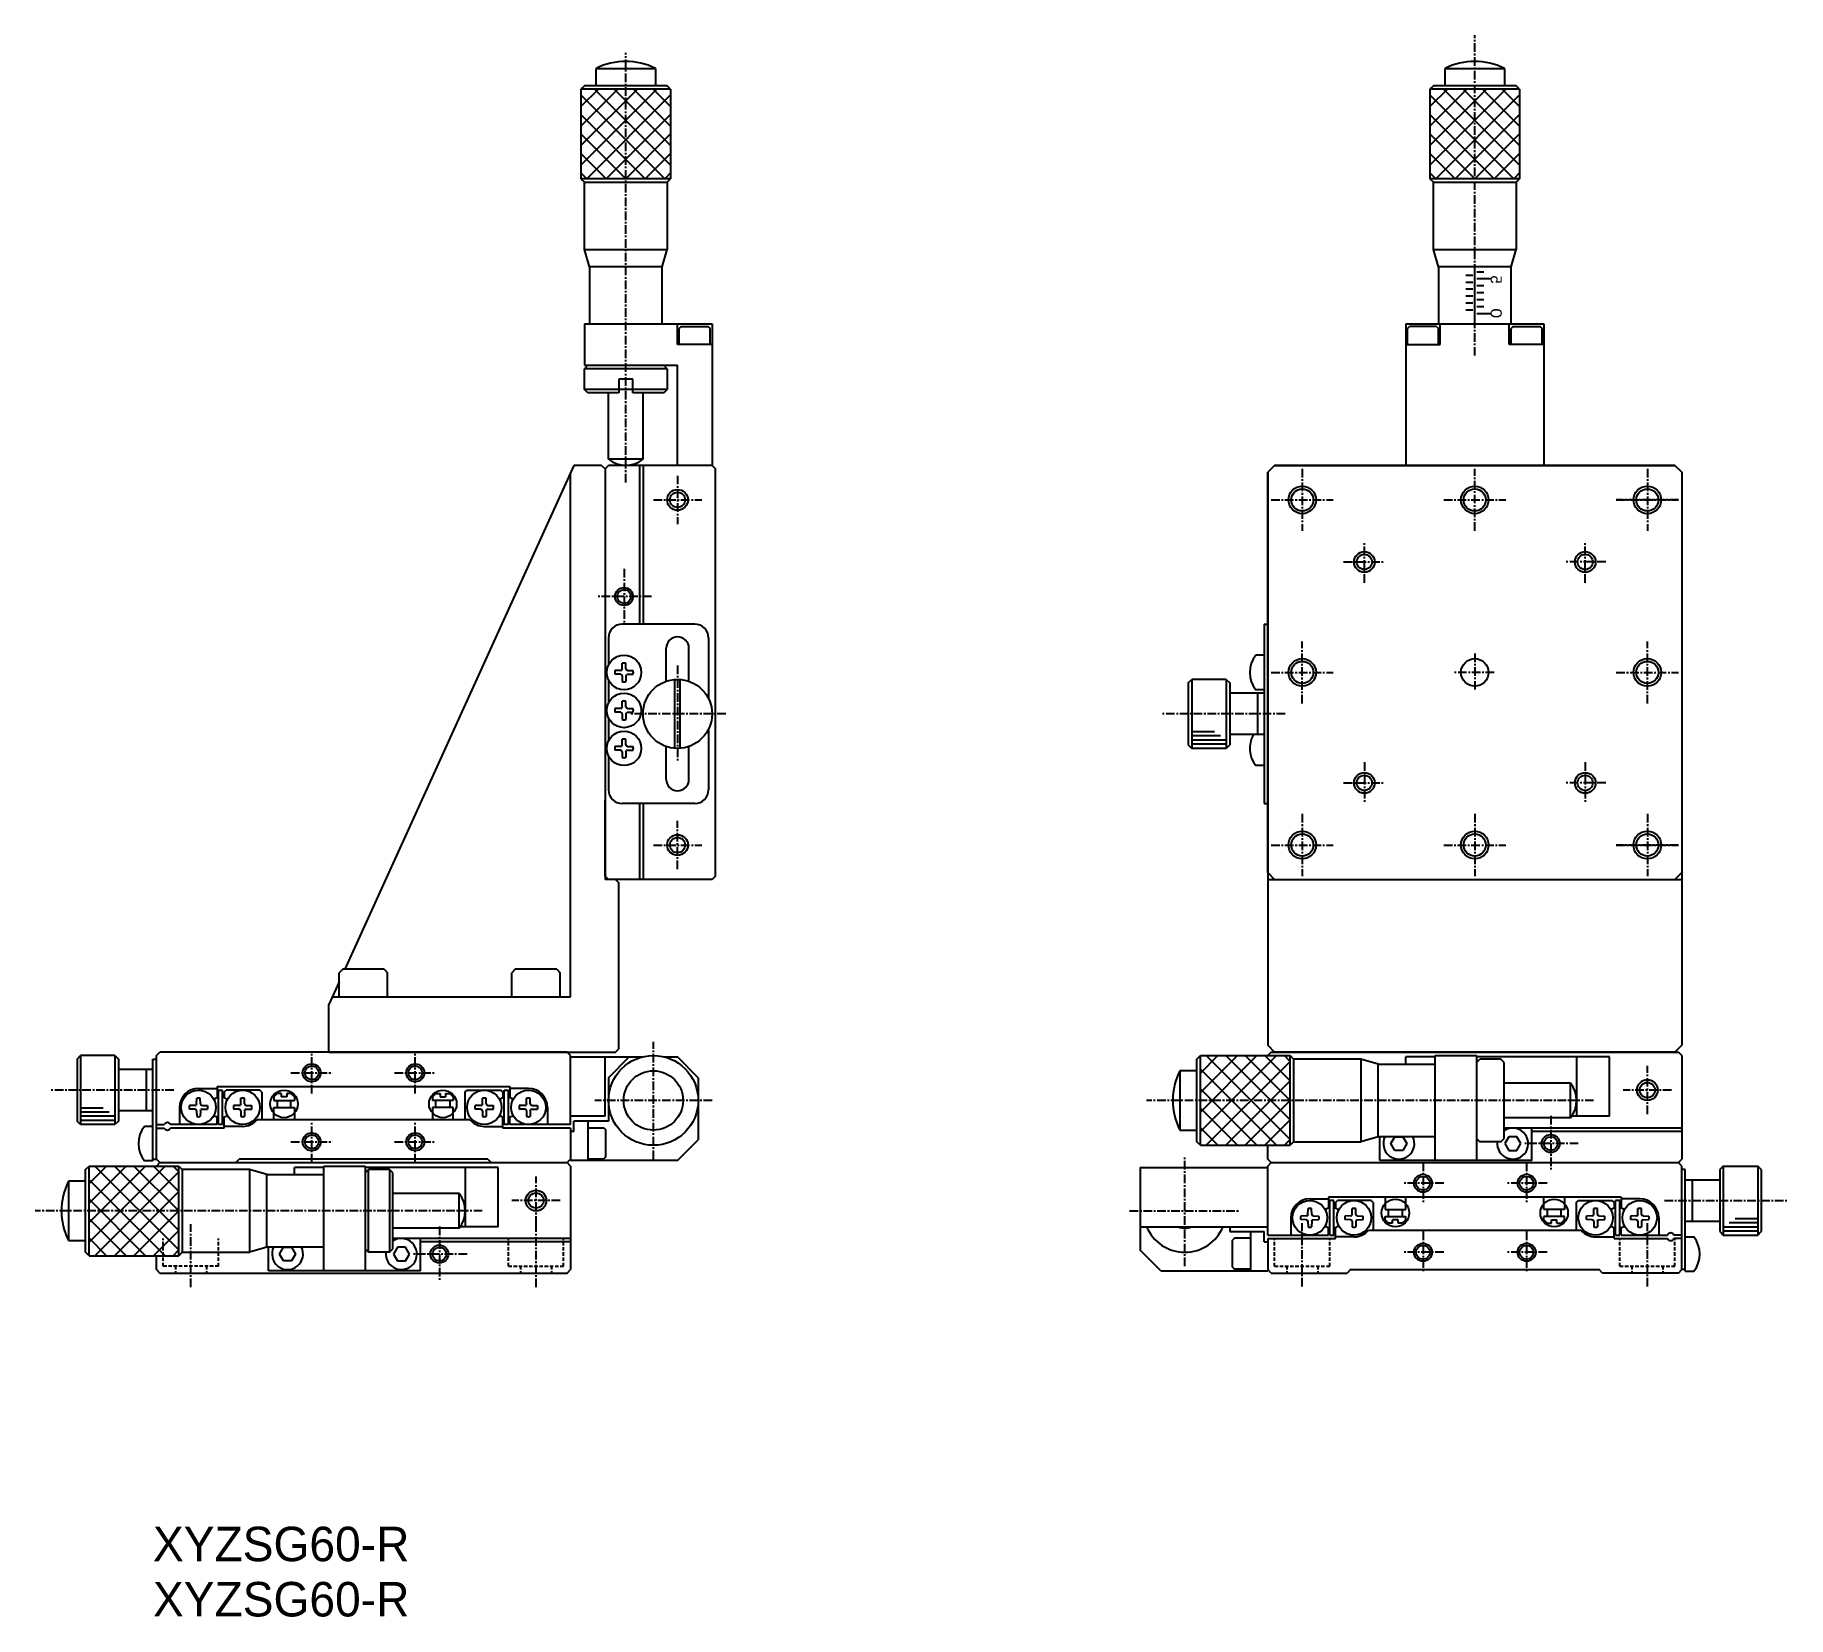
# Model space of a CAD drawing. Extents: x -9 to 245, y 109 to 339.
import ezdxf

# ---------------------------------------------------------------- set-up
doc = ezdxf.new("R2010")
doc.units = 0
doc.linetypes.add('CENTER', pattern=[2, 1.25, -0.25, 0.25, -0.25])
doc.linetypes.add('DASHED', pattern=[0.75, 0.5, -0.25])
doc.layers.get('0').update_dxf_attribs({"linetype": 'CONTINUOUS'})
doc.layers.add('CENTER', color=1, linetype='CENTER')

msp = doc.modelspace()

# ---------------------------------------------------------------- linework, layer by layer
at = {"color": 7, "linetype": 'CONTINUOUS'}
for p, q in [((72.33, 333.77), (80.93, 333.77)), ((72.33, 331.27), (72.33, 333.77)), ((80.93, 333.77), (80.93, 331.27)), ((195.33, 333.77), (203.93, 333.77)), ((195.33, 331.27), (195.33, 333.77)), ((203.93, 333.77), (203.93, 331.27)), ((70.63, 331.27), (70.13, 330.77)), ((83.13, 330.77), (70.13, 330.77)), ((70.13, 330.77), (70.13, 317.77)), ((82.63, 331.27), (70.63, 331.27)), ((83.13, 330.77), (82.63, 331.27)), ((83.13, 330.77), (83.13, 317.77)), ((193.63, 331.27), (193.13, 330.77)), ((206.13, 330.77), (193.13, 330.77)), ((193.13, 330.77), (193.13, 317.77)), ((205.63, 331.27), (193.63, 331.27)), ((206.13, 330.77), (205.63, 331.27)), ((206.13, 330.77), (206.13, 317.77)), ((83.13, 317.77), (70.13, 317.77)), ((70.13, 317.77), (70.63, 317.27)), ((82.63, 317.27), (83.13, 317.77)), ((206.13, 317.77), (193.13, 317.77)), ((193.13, 317.77), (193.63, 317.27)), ((205.63, 317.27), (206.13, 317.77)), ((70.63, 317.27), (82.63, 317.27)), ((70.63, 307.52), (70.63, 317.27)), ((82.67, 307.52), (82.67, 317.27)), ((193.63, 317.27), (205.63, 317.27)), ((193.63, 307.52), (193.63, 317.27)), ((205.67, 307.52), (205.67, 317.27)), ((71.38, 305.02), (70.63, 307.52)), ((70.63, 307.52), (82.63, 307.52)), ((81.88, 305.02), (82.63, 307.52)), ((194.38, 305.02), (193.63, 307.52)), ((193.63, 307.52), (205.63, 307.52)), ((204.88, 305.02), (205.63, 307.52)), ((71.38, 305.02), (71.38, 296.77)), ((81.88, 305.02), (71.38, 305.02)), ((81.88, 296.77), (81.88, 305.02)), ((194.38, 305.02), (194.38, 296.77)), ((204.88, 305.02), (194.38, 305.02)), ((204.88, 296.77), (204.88, 305.02)), ((70.63, 296.77), (89.13, 296.77)), ((70.63, 296.77), (70.63, 290.77)), ((84.13, 293.77), (84.13, 296.77)), ((84.68, 296.37), (84.38, 296.07)), ((84.38, 293.77), (84.38, 296.07)), ((84.68, 296.37), (88.58, 296.37)), ((88.88, 296.07), (88.58, 296.37)), ((88.88, 293.77), (88.88, 296.07)), ((89.13, 296.77), (89.13, 276.27)), ((189.63, 296.77), (189.63, 276.27)), ((189.63, 296.77), (209.63, 296.77)), ((189.88, 296.07), (190.18, 296.37)), ((189.88, 293.77), (189.88, 296.07)), ((194.08, 296.37), (190.18, 296.37)), ((194.08, 296.37), (194.38, 296.07)), ((194.38, 293.77), (194.38, 296.07)), ((194.63, 293.77), (194.63, 296.77)), ((204.63, 293.77), (204.63, 296.77)), ((205.18, 296.37), (204.88, 296.07)), ((204.88, 293.77), (204.88, 296.07)), ((205.18, 296.37), (209.08, 296.37)), ((209.38, 296.07), (209.08, 296.37)), ((209.38, 293.77), (209.38, 296.07)), ((209.63, 296.77), (209.63, 276.27)), ((89.13, 293.77), (84.13, 293.77)), ((189.63, 293.77), (194.63, 293.77)), ((209.63, 293.77), (204.63, 293.77)), ((71.13, 290.77), (70.63, 290.27)), ((70.63, 290.77), (84.13, 290.77)), ((82.63, 290.27), (70.63, 290.27)), ((70.63, 287.27), (70.63, 290.27)), ((82.63, 290.27), (82.13, 290.77)), ((82.63, 290.27), (82.63, 287.27)), ((84.13, 276.27), (84.13, 290.77)), ((75.63, 287.27), (70.63, 287.27)), ((71.13, 286.77), (70.63, 287.27)), ((75.63, 288.77), (75.63, 286.77)), ((77.63, 288.77), (75.63, 288.77)), ((77.63, 287.27), (75.63, 287.27)), ((77.63, 286.77), (77.63, 288.77)), ((82.63, 287.27), (77.63, 287.27)), ((82.13, 286.77), (82.63, 287.27)), ((75.63, 286.77), (71.13, 286.77)), ((74.13, 277.15), (74.13, 286.77)), ((82.13, 286.77), (77.63, 286.77)), ((79.13, 277.15), (79.13, 286.77)), ((79.13, 277.15), (74.13, 277.15)), ((69.13, 276.27), (35.95, 203.27)), ((68.63, 199.27), (68.63, 275.17)), ((73.13, 276.27), (69.13, 276.27)), ((73.13, 276.27), (73.63, 275.77)), ((73.63, 275.77), (74.13, 276.27)), ((73.63, 275.77), (73.63, 264.77)), ((73.63, 275.77), (73.63, 216.27)), ((89.13, 276.27), (74.13, 276.27)), ((78.63, 276.27), (78.63, 253.27)), ((79.13, 276.27), (79.13, 253.27)), ((89.13, 276.27), (89.63, 275.77)), ((89.63, 216.77), (89.63, 275.77)), ((170.63, 276.27), (169.63, 275.27)), ((170.63, 276.27), (169.63, 275.27)), ((169.63, 217.27), (169.63, 275.27)), ((169.63, 275.27), (169.63, 192.27)), ((228.63, 276.27), (170.63, 276.27)), ((170.63, 276.27), (228.63, 276.27)), ((228.63, 276.27), (229.63, 275.27)), ((229.63, 275.27), (228.63, 276.27)), ((229.63, 275.27), (229.63, 217.27)), ((229.63, 275.27), (229.63, 192.27)), ((86.63, 253.27), (76.13, 253.27)), ((169.13, 253.27), (169.13, 227.27)), ((169.13, 253.27), (169.63, 253.27)), ((74.13, 251.27), (74.13, 247.36)), ((82.48, 244.92), (82.48, 249.77)), ((85.78, 245.06), (85.78, 249.77)), ((88.63, 251.27), (88.63, 242.45)), ((75.9, 246.55), (75.06, 246.53)), ((75.9, 246.55), (76.03, 246.61)), ((76.11, 246.77), (76.03, 246.61)), ((76.11, 246.77), (76.12, 247.6)), ((76.65, 246.77), (76.64, 247.6)), ((76.65, 246.77), (76.73, 246.61)), ((76.86, 246.55), (76.73, 246.61)), ((76.86, 246.55), (77.7, 246.53)), ((169.13, 248.77), (167.91, 248.77)), ((74.13, 245.18), (74.13, 241.86)), ((75.9, 246), (75.06, 246.01)), ((75.9, 246), (76.03, 245.94)), ((76.11, 245.77), (76.03, 245.94)), ((76.11, 245.77), (76.12, 244.95)), ((76.65, 245.77), (76.64, 244.95)), ((76.65, 245.77), (76.73, 245.94)), ((76.86, 246), (76.73, 245.94)), ((76.86, 246), (77.7, 246.01)), ((83.73, 235.29), (83.73, 245.26)), ((84.53, 235.29), (84.53, 245.26)), ((158.13, 244.77), (158.63, 245.27)), ((158.13, 244.77), (158.13, 235.77)), ((158.63, 245.27), (158.63, 235.27)), ((163.63, 245.27), (158.63, 245.27)), ((163.63, 245.27), (163.63, 235.27)), ((163.63, 245.27), (164.13, 244.77)), ((164.13, 244.77), (164.13, 235.77)), ((76.11, 241.27), (76.03, 241.11)), ((76.11, 241.27), (76.12, 242.1)), ((76.65, 241.27), (76.64, 242.1)), ((76.65, 241.27), (76.73, 241.11)), ((169.13, 243.27), (164.13, 243.27)), ((169.13, 243.77), (167.91, 243.77)), ((168.13, 243.27), (168.13, 237.27)), ((74.13, 239.68), (74.13, 236.36)), ((75.9, 241.05), (75.06, 241.03)), ((75.9, 240.5), (75.06, 240.51)), ((75.9, 241.05), (76.03, 241.11)), ((75.9, 240.5), (76.03, 240.44)), ((76.11, 240.27), (76.03, 240.44)), ((76.11, 240.27), (76.12, 239.45)), ((76.65, 240.27), (76.64, 239.45)), ((76.65, 240.27), (76.73, 240.44)), ((76.86, 241.05), (76.73, 241.11)), ((76.86, 240.5), (76.73, 240.44)), ((76.86, 241.05), (77.7, 241.03)), ((76.86, 240.5), (77.7, 240.51)), ((76.11, 235.77), (76.12, 236.6)), ((76.65, 235.77), (76.64, 236.6)), ((88.63, 238.09), (88.63, 229.27)), ((169.13, 237.27), (164.13, 237.27)), ((74.13, 234.18), (74.13, 229.27)), ((75.9, 235.55), (75.06, 235.53)), ((75.9, 235), (75.06, 235.01)), ((75.9, 235.55), (76.03, 235.61)), ((75.9, 235), (76.03, 234.94)), ((76.11, 235.77), (76.03, 235.61)), ((76.11, 234.77), (76.03, 234.94)), ((76.11, 234.77), (76.12, 233.95)), ((76.65, 234.77), (76.64, 233.95)), ((76.65, 235.77), (76.73, 235.61)), ((76.65, 234.77), (76.73, 234.94)), ((76.86, 235.55), (76.73, 235.61)), ((76.86, 235), (76.73, 234.94)), ((76.86, 235.55), (77.7, 235.53)), ((76.86, 235), (77.7, 235.01)), ((82.48, 230.77), (82.48, 235.63)), ((85.78, 230.77), (85.78, 235.49)), ((158.63, 235.27), (158.13, 235.77)), ((163.63, 235.27), (158.63, 235.27)), ((164.13, 235.77), (163.63, 235.27)), ((169.13, 232.77), (167.91, 232.77)), ((73.63, 216.77), (73.63, 227.77)), ((86.63, 227.27), (76.13, 227.27)), ((78.63, 227.27), (78.63, 216.27)), ((79.13, 227.27), (79.13, 216.27)), ((169.13, 227.27), (169.63, 227.27)), ((73.63, 216.77), (74.13, 216.27)), ((75.13, 216.27), (73.63, 216.27)), ((89.13, 216.27), (74.13, 216.27)), ((75.13, 216.27), (75.63, 215.77)), ((89.63, 216.77), (89.13, 216.27)), ((170.63, 216.27), (169.63, 217.27)), ((169.63, 216.27), (229.63, 216.27)), ((170.63, 216.27), (228.63, 216.27)), ((229.63, 217.27), (228.63, 216.27)), ((75.63, 191.77), (75.63, 215.77)), ((35.63, 203.27), (35.13, 202.77)), ((41.63, 203.27), (35.63, 203.27)), ((41.63, 203.27), (42.13, 202.77)), ((60.63, 203.27), (60.13, 202.77)), ((66.63, 203.27), (60.63, 203.27)), ((66.63, 203.27), (67.13, 202.77)), ((35.13, 201.47), (33.63, 198.17)), ((35.13, 199.27), (35.13, 202.77)), ((42.13, 199.27), (42.13, 202.77)), ((60.13, 199.27), (60.13, 202.77)), ((67.13, 199.27), (67.13, 202.77)), ((33.63, 191.27), (33.63, 198.17)), ((34.13, 199.27), (68.63, 199.27)), ((-2.87, 190.27), (-2.37, 190.77)), ((-2.37, 190.77), (-2.37, 180.77)), ((2.63, 190.77), (-2.37, 190.77)), ((2.63, 190.77), (2.63, 180.77)), ((2.63, 190.77), (3.13, 190.27)), ((8.63, 190.77), (9.13, 191.27)), ((8.63, 175.77), (8.63, 190.77)), ((68.13, 191.27), (9.13, 191.27)), ((33.63, 191.27), (75.13, 191.27)), ((68.63, 190.77), (68.13, 191.27)), ((68.63, 180.77), (68.63, 190.77)), ((68.63, 190.57), (79.03, 190.57)), ((73.63, 181.97), (73.63, 190.57)), ((74.13, 187.57), (77.13, 190.57)), ((75.13, 191.27), (75.63, 191.77)), ((82.23, 190.57), (84.13, 190.57)), ((87.13, 187.57), (84.13, 190.57)), ((159.38, 190.27), (159.88, 190.77)), ((159.88, 177.77), (159.88, 190.77)), ((159.88, 190.77), (172.88, 190.77)), ((170.63, 191.27), (169.63, 192.27)), ((170.13, 191.27), (169.63, 190.77)), ((170.13, 191.27), (229.13, 191.27)), ((228.63, 191.27), (170.63, 191.27)), ((172.88, 177.77), (172.88, 190.77)), ((172.88, 190.77), (173.38, 190.27)), ((189.63, 189.52), (189.63, 190.57)), ((193.88, 190.57), (189.63, 190.57)), ((193.88, 175.57), (193.88, 190.77)), ((193.88, 190.77), (199.88, 190.77)), ((199.88, 190.77), (199.88, 175.57)), ((219.13, 190.57), (199.88, 190.57)), ((214.38, 190.57), (214.38, 181.97)), ((219.13, 181.97), (219.13, 190.57)), ((228.63, 191.27), (229.63, 192.27)), ((229.63, 190.77), (229.13, 191.27)), ((229.63, 190.77), (229.63, 175.77)), ((-2.87, 190.27), (-2.87, 181.27)), ((3.13, 190.27), (3.13, 181.27)), ((8.13, 188.77), (3.13, 188.77)), ((7.13, 188.77), (7.13, 182.77)), ((8.13, 190.27), (8.63, 190.27)), ((8.13, 175.52), (8.13, 190.27)), ((156.88, 188.57), (156.88, 179.97)), ((159.38, 188.57), (156.88, 188.57)), ((159.38, 178.27), (159.38, 190.27)), ((173.38, 190.27), (173.38, 178.27)), ((183.13, 190.27), (173.38, 190.27)), ((185.63, 189.52), (183.13, 190.27)), ((183.13, 190.27), (183.13, 178.27)), ((185.63, 179.02), (185.63, 189.52)), ((185.63, 189.52), (193.88, 189.52)), ((199.88, 189.77), (200.38, 190.27)), ((203.38, 190.27), (200.38, 190.27)), ((203.88, 189.77), (203.38, 190.27)), ((203.88, 178.77), (203.88, 189.77)), ((14.73, 186.02), (17.43, 186.02)), ((17.43, 186.27), (17.43, 184.69)), ((17.43, 186.27), (59.83, 186.27)), ((17.63, 185.77), (18.23, 185.77)), ((17.63, 180.77), (17.63, 185.77)), ((18.23, 180.77), (18.23, 185.77)), ((18.43, 185.47), (18.73, 185.77)), ((18.43, 185.47), (18.43, 184.69)), ((23.63, 185.77), (18.73, 185.77)), ((23.93, 185.47), (23.63, 185.77)), ((23.93, 185.47), (23.93, 181.47)), ((53.33, 185.47), (53.63, 185.77)), ((53.33, 185.47), (53.33, 181.47)), ((53.63, 185.77), (58.53, 185.77)), ((58.83, 185.47), (58.53, 185.77)), ((58.83, 185.47), (58.83, 184.69)), ((59.03, 185.77), (59.63, 185.77)), ((59.03, 180.77), (59.03, 185.77)), ((59.63, 180.77), (59.63, 185.77)), ((59.83, 186.27), (59.83, 184.69)), ((62.53, 186.02), (59.83, 186.02)), ((74.13, 187.57), (74.13, 181.27)), ((87.13, 187.57), (87.13, 178.57)), ((213.5, 186.77), (203.88, 186.77)), ((213.5, 181.77), (213.5, 186.77)), ((11.98, 183.27), (11.98, 180.77)), ((14.25, 183.55), (13.41, 183.53)), ((14.25, 183), (13.41, 183.01)), ((14.25, 183.55), (14.38, 183.61)), ((14.25, 183), (14.38, 182.94)), ((14.46, 183.77), (14.38, 183.61)), ((14.46, 182.77), (14.38, 182.94)), ((14.46, 183.77), (14.47, 184.6)), ((15, 183.77), (14.99, 184.6)), ((15, 183.77), (15.08, 183.61)), ((15, 182.77), (15.08, 182.94)), ((15.21, 183.55), (15.08, 183.61)), ((15.21, 183), (15.08, 182.94)), ((15.21, 183.55), (16.05, 183.53)), ((15.21, 183), (16.05, 183.01)), ((20.65, 183.55), (19.81, 183.53)), ((20.65, 183), (19.81, 183.01)), ((20.65, 183.55), (20.78, 183.61)), ((20.65, 183), (20.78, 182.94)), ((20.86, 183.77), (20.78, 183.61)), ((20.86, 182.77), (20.78, 182.94)), ((20.86, 183.77), (20.87, 184.6)), ((21.4, 183.77), (21.39, 184.6)), ((21.4, 183.77), (21.48, 183.61)), ((21.4, 182.77), (21.48, 182.94)), ((21.61, 183.55), (21.48, 183.61)), ((21.61, 183), (21.48, 182.94)), ((21.61, 183.55), (22.45, 183.53)), ((21.61, 183), (22.45, 183.01)), ((25.63, 184.77), (26.13, 185.27)), ((25.63, 184.77), (25.63, 184.27)), ((25.63, 184.27), (28.63, 184.27)), ((25.63, 183.27), (28.63, 183.27)), ((25.63, 181.47), (25.63, 183.27)), ((26.73, 185.27), (26.13, 185.27)), ((26.13, 184.27), (26.13, 183.27)), ((26.73, 185.27), (26.73, 184.77)), ((27.53, 184.77), (26.73, 184.77)), ((28.13, 185.27), (27.53, 185.27)), ((27.53, 185.27), (27.53, 184.77)), ((28.63, 184.77), (28.13, 185.27)), ((28.13, 183.27), (28.13, 184.27)), ((28.63, 184.77), (28.63, 184.27)), ((28.63, 183.27), (28.63, 181.47)), ((48.63, 184.77), (49.13, 185.27)), ((48.63, 184.77), (48.63, 184.27)), ((51.63, 184.27), (48.63, 184.27)), ((51.63, 183.27), (48.63, 183.27)), ((48.63, 183.27), (48.63, 181.47)), ((49.13, 185.27), (49.73, 185.27)), ((49.13, 183.27), (49.13, 184.27)), ((49.73, 185.27), (49.73, 184.77)), ((49.73, 184.77), (50.53, 184.77)), ((50.53, 185.27), (51.13, 185.27)), ((50.53, 185.27), (50.53, 184.77)), ((51.63, 184.77), (51.13, 185.27)), ((51.13, 184.27), (51.13, 183.27)), ((51.63, 184.77), (51.63, 184.27)), ((51.63, 181.47), (51.63, 183.27)), ((55.65, 183.55), (54.81, 183.53)), ((55.65, 183), (54.81, 183.01)), ((55.65, 183.55), (55.78, 183.61)), ((55.65, 183), (55.78, 182.94)), ((55.86, 183.77), (55.78, 183.61)), ((55.86, 182.77), (55.78, 182.94)), ((55.86, 183.77), (55.87, 184.6)), ((56.4, 183.77), (56.39, 184.6)), ((56.4, 183.77), (56.48, 183.61)), ((56.4, 182.77), (56.48, 182.94)), ((56.61, 183.55), (56.48, 183.61)), ((56.61, 183), (56.48, 182.94)), ((56.61, 183.55), (57.45, 183.53)), ((56.61, 183), (57.45, 183.01)), ((62.05, 183.55), (61.21, 183.53)), ((62.05, 183), (61.21, 183.01)), ((62.05, 183.55), (62.18, 183.61)), ((62.05, 183), (62.18, 182.94)), ((62.26, 183.77), (62.18, 183.61)), ((62.26, 182.77), (62.18, 182.94)), ((62.26, 183.77), (62.27, 184.6)), ((62.8, 183.77), (62.79, 184.6)), ((62.8, 183.77), (62.88, 183.61)), ((62.8, 182.77), (62.88, 182.94)), ((63.01, 183.55), (62.88, 183.61)), ((63.01, 183), (62.88, 182.94)), ((63.01, 183.55), (63.85, 183.53)), ((63.01, 183), (63.85, 183.01)), ((65.28, 183.27), (65.28, 180.77)), ((-2.37, 180.77), (-2.87, 181.27)), ((2.63, 180.77), (-2.37, 180.77)), ((3.13, 181.27), (2.63, 180.77)), ((8.13, 182.77), (3.13, 182.77)), ((8.13, 180.52), (6.91, 180.52)), ((8.63, 180.77), (9.77, 180.77)), ((17.43, 180.77), (10.69, 180.77)), ((14.46, 182.77), (14.47, 181.95)), ((15, 182.77), (14.99, 181.95)), ((17.43, 180.77), (17.43, 181.86)), ((18.23, 180.77), (17.63, 180.77)), ((18.43, 180.27), (18.43, 181.86)), ((21.13, 180.52), (18.43, 180.52)), ((20.86, 182.77), (20.87, 181.95)), ((21.4, 182.77), (21.39, 181.95)), ((54.05, 181.47), (23.21, 181.47)), ((55.86, 182.77), (55.87, 181.95)), ((56.13, 180.52), (58.83, 180.52)), ((56.4, 182.77), (56.39, 181.95)), ((58.83, 180.27), (58.83, 181.86)), ((59.63, 180.77), (59.03, 180.77)), ((59.83, 180.77), (59.83, 181.86)), ((68.63, 180.77), (59.83, 180.77)), ((62.26, 182.77), (62.27, 181.95)), ((62.8, 182.77), (62.79, 181.95)), ((73.63, 181.97), (68.63, 181.97)), ((69.13, 179.77), (69.13, 181.27)), ((74.13, 181.27), (69.13, 181.27)), ((71.13, 181.27), (71.13, 175.57)), ((71.13, 180.32), (73.43, 180.32)), ((73.43, 180.32), (73.73, 180.02)), ((213.5, 181.77), (203.88, 181.77)), ((219.13, 181.97), (213.65, 181.97)), ((8.63, 180.27), (9.77, 180.27)), ((18.43, 180.27), (10.69, 180.27)), ((68.63, 180.27), (58.83, 180.27)), ((68.63, 180.27), (68.63, 175.57)), ((69.13, 179.77), (68.63, 179.77)), ((73.73, 176.12), (73.73, 180.02)), ((84.13, 175.57), (87.13, 178.57)), ((156.88, 179.97), (159.38, 179.97)), ((159.88, 177.77), (159.38, 178.27)), ((159.88, 177.77), (172.88, 177.77)), ((169.63, 175.77), (169.63, 177.77)), ((173.38, 178.27), (172.88, 177.77)), ((183.13, 178.24), (173.38, 178.24)), ((185.63, 179.02), (183.13, 178.27)), ((193.88, 179.02), (185.63, 179.02)), ((185.88, 175.57), (185.88, 179.02)), ((187.48, 178.02), (188.05, 179.02)), ((188.05, 177.02), (187.48, 178.02)), ((188.05, 179.02), (189.21, 179.02)), ((189.21, 179.02), (189.78, 178.02)), ((189.78, 178.02), (189.21, 177.02)), ((199.88, 178.77), (200.38, 178.27)), ((203.38, 178.27), (200.38, 178.27)), ((203.38, 178.27), (203.88, 178.77)), ((229.63, 180.27), (203.88, 180.27)), ((204.55, 179.02), (203.98, 178.02)), ((203.98, 178.02), (204.55, 177.02)), ((205.71, 179.02), (204.55, 179.02)), ((206.28, 178.02), (205.71, 179.02)), ((205.71, 177.02), (206.28, 178.02)), ((207.88, 175.57), (207.88, 180.27)), ((229.63, 179.77), (207.88, 179.77)), ((8.13, 175.52), (6.91, 175.52)), ((8.13, 175.77), (8.63, 175.77)), ((9.13, 175.27), (8.63, 175.77)), ((9.13, 175.27), (8.63, 174.77)), ((9.13, 175.27), (68.13, 175.27)), ((20.13, 175.27), (20.63, 175.77)), ((56.63, 175.77), (20.63, 175.77)), ((56.63, 175.77), (57.13, 175.27)), ((68.13, 175.27), (68.63, 175.77)), ((68.63, 174.77), (68.13, 175.27)), ((84.13, 175.57), (68.63, 175.57)), ((71.13, 175.82), (73.43, 175.82)), ((73.73, 176.12), (73.43, 175.82)), ((170.13, 175.27), (169.63, 175.77)), ((169.63, 175.77), (170.13, 175.27)), ((169.63, 174.77), (170.13, 175.27)), ((170.13, 175.27), (229.13, 175.27)), ((170.13, 175.27), (229.13, 175.27)), ((207.88, 175.57), (185.88, 175.57)), ((189.21, 177.02), (188.05, 177.02)), ((204.55, 177.02), (205.71, 177.02)), ((229.13, 175.27), (229.63, 175.77)), ((229.13, 175.27), (229.63, 175.77)), ((229.63, 174.77), (229.13, 175.27)), ((-1.62, 174.27), (-1.12, 174.77)), ((-1.62, 162.27), (-1.62, 174.27)), ((-1.12, 161.77), (-1.12, 174.77)), ((-1.12, 174.77), (11.88, 174.77)), ((11.88, 161.77), (11.88, 174.77)), ((11.88, 174.77), (12.38, 174.27)), ((12.38, 174.27), (12.38, 162.27)), ((22.13, 174.27), (12.38, 174.27)), ((24.63, 173.52), (22.13, 174.27)), ((22.13, 174.27), (22.13, 162.27)), ((24.63, 163.02), (24.63, 173.52)), ((24.63, 173.52), (32.88, 173.52)), ((28.63, 173.52), (28.63, 174.57)), ((32.88, 174.57), (28.63, 174.57)), ((32.88, 159.57), (32.88, 174.77)), ((32.88, 174.77), (38.88, 174.77)), ((38.88, 174.77), (38.88, 159.57)), ((58.13, 174.57), (38.88, 174.57)), ((38.88, 173.77), (39.38, 174.27)), ((39.38, 162.27), (39.38, 174.27)), ((42.38, 174.27), (39.38, 174.27)), ((42.38, 174.27), (42.38, 162.27)), ((42.88, 173.77), (42.38, 174.27)), ((42.88, 162.77), (42.88, 173.77)), ((53.38, 174.57), (53.38, 165.97)), ((58.13, 165.97), (58.13, 174.57)), ((68.63, 174.77), (68.63, 159.77)), ((151.13, 174.57), (169.63, 174.57)), ((151.13, 174.57), (151.13, 162.57)), ((169.63, 164.77), (169.63, 174.77)), ((229.63, 159.77), (229.63, 174.77)), ((230.13, 174.27), (229.63, 174.27)), ((230.13, 159.52), (230.13, 174.27)), ((230.13, 172.77), (235.13, 172.77)), ((231.13, 172.77), (231.13, 166.77)), ((235.63, 174.77), (235.13, 174.27)), ((235.13, 174.27), (235.13, 165.27)), ((235.63, 174.77), (235.63, 164.77)), ((235.63, 174.77), (240.63, 174.77)), ((240.63, 174.77), (240.63, 164.77)), ((241.13, 174.27), (240.63, 174.77)), ((241.13, 174.27), (241.13, 165.27)), ((-4.12, 172.57), (-4.12, 163.97)), ((-1.62, 172.57), (-4.12, 172.57)), ((52.5, 170.77), (42.88, 170.77)), ((52.5, 165.77), (52.5, 170.77)), ((178.43, 170.27), (178.43, 168.69)), ((220.83, 170.27), (178.43, 170.27)), ((186.63, 170.27), (186.63, 168.47)), ((189.63, 168.47), (189.63, 170.27)), ((209.63, 168.47), (209.63, 170.27)), ((212.63, 170.27), (212.63, 168.47)), ((220.83, 170.27), (220.83, 168.69)), ((175.25, 167.55), (175.38, 167.61)), ((175.46, 167.77), (175.38, 167.61)), ((175.46, 167.77), (175.47, 168.6)), ((175.73, 170.02), (178.43, 170.02)), ((176, 167.77), (175.99, 168.6)), ((176, 167.77), (176.08, 167.61)), ((176.21, 167.55), (176.08, 167.61)), ((179.23, 169.77), (178.63, 169.77)), ((178.63, 164.77), (178.63, 169.77)), ((179.23, 164.77), (179.23, 169.77)), ((179.43, 169.47), (179.73, 169.77)), ((179.43, 169.47), (179.43, 168.69)), ((184.63, 169.77), (179.73, 169.77)), ((181.65, 167.55), (181.78, 167.61)), ((181.86, 167.77), (181.78, 167.61)), ((181.86, 167.77), (181.87, 168.6)), ((182.4, 167.77), (182.39, 168.6)), ((182.4, 167.77), (182.48, 167.61)), ((182.61, 167.55), (182.48, 167.61)), ((184.93, 169.47), (184.63, 169.77)), ((184.93, 169.47), (184.93, 165.47)), ((186.63, 168.47), (189.63, 168.47)), ((187.13, 167.47), (187.13, 168.47)), ((189.13, 168.47), (189.13, 167.47)), ((212.63, 168.47), (209.63, 168.47)), ((210.13, 168.47), (210.13, 167.47)), ((212.13, 167.47), (212.13, 168.47)), ((214.33, 169.47), (214.63, 169.77)), ((214.33, 169.47), (214.33, 165.47)), ((214.63, 169.77), (219.53, 169.77)), ((216.65, 167.55), (216.78, 167.61)), ((216.86, 167.77), (216.78, 167.61)), ((216.86, 167.77), (216.87, 168.6)), ((217.4, 167.77), (217.39, 168.6)), ((217.4, 167.77), (217.48, 167.61)), ((217.61, 167.55), (217.48, 167.61)), ((219.83, 169.47), (219.53, 169.77)), ((219.83, 169.47), (219.83, 168.69)), ((220.63, 169.77), (220.03, 169.77)), ((220.03, 164.77), (220.03, 169.77)), ((220.63, 164.77), (220.63, 169.77)), ((223.53, 170.02), (220.83, 170.02)), ((223.05, 167.55), (223.18, 167.61)), ((223.26, 167.77), (223.18, 167.61)), ((223.26, 167.77), (223.27, 168.6)), ((223.8, 167.77), (223.79, 168.6)), ((223.8, 167.77), (223.88, 167.61)), ((224.01, 167.55), (223.88, 167.61)), ((52.5, 165.77), (42.88, 165.77)), ((58.13, 165.97), (52.65, 165.97)), ((151.13, 165.97), (169.63, 165.97)), ((164.13, 165.97), (164.13, 165.27)), ((164.13, 165.27), (169.13, 165.27)), ((167.13, 165.27), (167.13, 159.57)), ((169.13, 163.77), (169.13, 165.27)), ((172.98, 167.27), (172.98, 164.77)), ((175.25, 167.55), (174.41, 167.53)), ((175.25, 167), (174.41, 167.01)), ((175.25, 167), (175.38, 166.94)), ((175.46, 166.77), (175.38, 166.94)), ((175.46, 166.77), (175.47, 165.95)), ((176, 166.77), (175.99, 165.95)), ((176, 166.77), (176.08, 166.94)), ((176.21, 167), (176.08, 166.94)), ((176.21, 167.55), (177.05, 167.53)), ((176.21, 167), (177.05, 167.01)), ((178.43, 164.77), (178.43, 165.86)), ((179.43, 164.27), (179.43, 165.86)), ((181.65, 167.55), (180.81, 167.53)), ((181.65, 167), (180.81, 167.01)), ((181.65, 167), (181.78, 166.94)), ((181.86, 166.77), (181.78, 166.94)), ((181.86, 166.77), (181.87, 165.95)), ((182.4, 166.77), (182.39, 165.95)), ((182.4, 166.77), (182.48, 166.94)), ((182.61, 167), (182.48, 166.94)), ((182.61, 167.55), (183.45, 167.53)), ((182.61, 167), (183.45, 167.01)), ((184.21, 165.47), (215.05, 165.47)), ((186.63, 166.97), (186.63, 167.47)), ((186.63, 167.47), (189.63, 167.47)), ((186.63, 166.97), (187.13, 166.47)), ((187.73, 166.47), (187.13, 166.47)), ((188.53, 166.97), (187.73, 166.97)), ((187.73, 166.47), (187.73, 166.97)), ((188.53, 166.47), (188.53, 166.97)), ((189.13, 166.47), (188.53, 166.47)), ((189.63, 166.97), (189.13, 166.47)), ((189.63, 166.97), (189.63, 167.47)), ((209.63, 166.97), (209.63, 167.47)), ((212.63, 167.47), (209.63, 167.47)), ((209.63, 166.97), (210.13, 166.47)), ((210.13, 166.47), (210.73, 166.47)), ((210.73, 166.47), (210.73, 166.97)), ((210.73, 166.97), (211.53, 166.97)), ((211.53, 166.47), (211.53, 166.97)), ((211.53, 166.47), (212.13, 166.47)), ((212.63, 166.97), (212.13, 166.47)), ((212.63, 166.97), (212.63, 167.47)), ((216.65, 167.55), (215.81, 167.53)), ((216.65, 167), (215.81, 167.01)), ((216.65, 167), (216.78, 166.94)), ((216.86, 166.77), (216.78, 166.94)), ((216.86, 166.77), (216.87, 165.95)), ((217.4, 166.77), (217.39, 165.95)), ((217.4, 166.77), (217.48, 166.94)), ((217.61, 167), (217.48, 166.94)), ((217.61, 167.55), (218.45, 167.53)), ((217.61, 167), (218.45, 167.01)), ((219.83, 164.27), (219.83, 165.86)), ((220.83, 164.77), (220.83, 165.86)), ((223.05, 167.55), (222.21, 167.53)), ((223.05, 167), (222.21, 167.01)), ((223.05, 167), (223.18, 166.94)), ((223.26, 166.77), (223.18, 166.94)), ((223.26, 166.77), (223.27, 165.95)), ((223.8, 166.77), (223.79, 165.95)), ((223.8, 166.77), (223.88, 166.94)), ((224.01, 167), (223.88, 166.94)), ((224.01, 167.55), (224.85, 167.53)), ((224.01, 167), (224.85, 167.01)), ((226.28, 167.27), (226.28, 164.77)), ((230.13, 166.77), (235.13, 166.77)), ((235.13, 165.27), (235.63, 164.77)), ((240.63, 164.77), (241.13, 165.27)), ((-4.12, 163.97), (-1.62, 163.97)), ((24.63, 163.02), (22.13, 162.27)), ((32.88, 163.02), (24.63, 163.02)), ((24.88, 159.57), (24.88, 163.02)), ((26.48, 162.02), (27.05, 163.02)), ((27.05, 163.02), (28.21, 163.02)), ((28.21, 163.02), (28.78, 162.02)), ((38.88, 162.77), (39.38, 162.27)), ((42.38, 162.27), (42.88, 162.77)), ((68.63, 164.27), (42.88, 164.27)), ((43.55, 163.02), (42.98, 162.02)), ((44.71, 163.02), (43.55, 163.02)), ((45.28, 162.02), (44.71, 163.02)), ((46.88, 159.57), (46.88, 164.27)), ((68.63, 163.77), (46.88, 163.77)), ((154.13, 159.57), (151.13, 162.57)), ((164.83, 164.32), (164.53, 164.02)), ((164.53, 160.12), (164.53, 164.02)), ((167.13, 164.32), (164.83, 164.32)), ((169.13, 163.77), (169.63, 163.77)), ((169.63, 164.77), (178.43, 164.77)), ((169.63, 164.27), (169.63, 159.57)), ((169.63, 164.27), (179.43, 164.27)), ((178.63, 164.77), (179.23, 164.77)), ((182.13, 164.52), (179.43, 164.52)), ((217.13, 164.52), (219.83, 164.52)), ((219.83, 164.27), (227.57, 164.27)), ((220.03, 164.77), (220.63, 164.77)), ((220.83, 164.77), (227.57, 164.77)), ((229.63, 164.77), (228.49, 164.77)), ((229.63, 164.27), (228.49, 164.27)), ((230.13, 164.52), (231.35, 164.52)), ((235.63, 164.77), (240.63, 164.77)), ((-1.12, 161.77), (-1.62, 162.27)), ((-1.12, 161.77), (11.88, 161.77)), ((8.63, 159.77), (8.63, 161.77)), ((12.38, 162.27), (11.88, 161.77)), ((22.13, 162.24), (12.38, 162.24)), ((27.05, 161.02), (26.48, 162.02)), ((28.21, 161.02), (27.05, 161.02)), ((28.78, 162.02), (28.21, 161.02)), ((42.38, 162.27), (39.38, 162.27)), ((42.98, 162.02), (43.55, 161.02)), ((43.55, 161.02), (44.71, 161.02)), ((44.71, 161.02), (45.28, 162.02)), ((164.53, 160.12), (164.83, 159.82)), ((9.13, 159.27), (8.63, 159.77)), ((8.63, 159.77), (9.13, 159.27)), ((9.13, 159.27), (68.13, 159.27)), ((46.88, 159.57), (24.88, 159.57)), ((68.13, 159.27), (68.63, 159.77)), ((68.13, 159.27), (68.63, 159.77)), ((154.13, 159.57), (169.63, 159.57)), ((167.13, 159.82), (164.83, 159.82)), ((170.13, 159.27), (169.63, 159.77)), ((170.13, 159.27), (181.13, 159.27)), ((181.63, 159.77), (181.13, 159.27)), ((181.63, 159.77), (217.63, 159.77)), ((218.13, 159.27), (217.63, 159.77)), ((229.13, 159.27), (218.13, 159.27)), ((229.13, 159.27), (229.63, 159.77)), ((230.13, 159.77), (229.63, 159.77)), ((230.13, 159.52), (231.35, 159.52))]:
    msp.add_line(p, q, dxfattribs=at)
at = {"color": 3, "linetype": 'CONTINUOUS'}
for p, q in [((81.14, 330.77), (70.13, 319.76)), ((78.32, 330.77), (70.13, 322.59)), ((75.49, 330.77), (70.13, 325.41)), ((72.66, 330.77), (70.13, 328.24)), ((83.13, 319.76), (72.12, 330.77)), ((83.13, 322.59), (74.94, 330.77)), ((83.13, 325.41), (77.77, 330.77)), ((83.13, 328.24), (80.6, 330.77)), ((204.14, 330.77), (193.13, 319.76)), ((201.32, 330.77), (193.13, 322.59)), ((198.49, 330.77), (193.13, 325.41)), ((195.66, 330.77), (193.13, 328.24)), ((206.13, 319.76), (195.12, 330.77)), ((206.13, 322.59), (197.94, 330.77)), ((206.13, 325.41), (200.77, 330.77)), ((206.13, 328.24), (203.6, 330.77)), ((82.29, 317.77), (70.13, 329.93)), ((83.13, 329.93), (70.97, 317.77)), ((205.29, 317.77), (193.13, 329.93)), ((206.13, 329.93), (193.97, 317.77)), ((79.46, 317.77), (70.13, 327.1)), ((83.13, 327.1), (73.8, 317.77)), ((202.46, 317.77), (193.13, 327.1)), ((206.13, 327.1), (196.8, 317.77)), ((76.63, 317.77), (70.13, 324.27)), ((83.13, 324.27), (76.63, 317.77)), ((199.63, 317.77), (193.13, 324.27)), ((206.13, 324.27), (199.63, 317.77)), ((73.8, 317.77), (70.13, 321.44)), ((83.13, 321.44), (79.46, 317.77)), ((196.8, 317.77), (193.13, 321.44)), ((206.13, 321.44), (202.46, 317.77)), ((70.97, 317.77), (70.13, 318.62)), ((83.13, 318.62), (82.29, 317.77)), ((193.97, 317.77), (193.13, 318.62)), ((206.13, 318.62), (205.29, 317.77)), ((199.63, 296.77), (199.63, 304.77)), ((199.33, 303.77), (198.33, 303.77)), ((199.33, 302.77), (198.33, 302.77)), ((200.93, 304.27), (199.93, 304.27)), ((201.93, 303.27), (199.93, 303.27)), ((200.93, 302.27), (199.93, 302.27)), ((199.33, 301.77), (198.33, 301.77)), ((199.33, 300.77), (198.33, 300.77)), ((199.33, 299.77), (198.33, 299.77)), ((200.93, 301.27), (199.93, 301.27)), ((200.93, 300.27), (199.93, 300.27)), ((199.33, 298.77), (198.33, 298.77)), ((199.93, 299.27), (200.93, 299.27)), ((199.93, 298.27), (201.93, 298.27)), ((161.9, 237.67), (158.63, 237.67)), ((162.77, 237.07), (158.63, 237.07)), ((163.63, 236.47), (158.63, 236.47)), ((163.63, 235.87), (158.63, 235.87)), ((159.88, 179.76), (170.89, 190.77)), ((159.88, 182.59), (168.07, 190.77)), ((159.88, 185.41), (165.24, 190.77)), ((159.88, 188.24), (162.41, 190.77)), ((172.88, 178.62), (160.72, 190.77)), ((172.88, 181.44), (163.55, 190.77)), ((172.88, 184.27), (166.38, 190.77)), ((172.88, 187.1), (169.21, 190.77)), ((172.88, 189.93), (172.04, 190.77)), ((170.89, 177.77), (159.88, 188.79)), ((160.72, 177.77), (172.88, 189.93)), ((168.07, 177.77), (159.88, 185.96)), ((163.55, 177.77), (172.88, 187.1)), ((0.9, 183.17), (-2.37, 183.17)), ((165.24, 177.77), (159.88, 183.13)), ((166.38, 177.77), (172.88, 184.27)), ((1.77, 182.57), (-2.37, 182.57)), ((2.63, 181.97), (-2.37, 181.97)), ((2.63, 181.37), (-2.37, 181.37)), ((162.41, 177.77), (159.88, 180.3)), ((169.21, 177.77), (172.88, 181.44)), ((172.04, 177.77), (172.88, 178.62)), ((-1.12, 163.76), (9.89, 174.77)), ((-1.12, 166.59), (7.07, 174.77)), ((-1.12, 169.41), (4.24, 174.77)), ((-1.12, 172.24), (1.41, 174.77)), ((9.89, 161.77), (-1.12, 172.79)), ((11.88, 162.62), (-0.28, 174.77)), ((-0.28, 161.77), (11.88, 173.93)), ((11.88, 165.44), (2.55, 174.77)), ((11.88, 168.27), (5.38, 174.77)), ((11.88, 171.1), (8.21, 174.77)), ((11.88, 173.93), (11.04, 174.77)), ((2.55, 161.77), (11.88, 171.1)), ((7.07, 161.77), (-1.12, 169.96)), ((5.38, 161.77), (11.88, 168.27)), ((4.24, 161.77), (-1.12, 167.13)), ((8.21, 161.77), (11.88, 165.44)), ((235.63, 165.97), (240.63, 165.97)), ((235.63, 165.37), (240.63, 165.37)), ((236.49, 166.57), (240.63, 166.57)), ((237.36, 167.17), (240.63, 167.17)), ((1.41, 161.77), (-1.12, 164.3)), ((11.04, 161.77), (11.88, 162.62))]:
    msp.add_line(p, q, dxfattribs=at)
at = {"color": 3, "linetype": 'DASHED'}
for p, q in [((9.63, 160.27), (9.63, 164.27)), ((17.63, 160.27), (17.63, 164.27)), ((59.63, 160.27), (59.63, 164.27)), ((67.63, 160.27), (67.63, 164.27)), ((170.63, 160.27), (170.63, 164.27)), ((178.63, 160.27), (178.63, 164.27)), ((220.63, 160.27), (220.63, 164.27)), ((228.63, 160.27), (228.63, 164.27)), ((17.63, 160.27), (9.63, 160.27)), ((11.38, 160.27), (11.38, 159.27)), ((15.88, 160.27), (15.88, 159.27)), ((59.63, 160.27), (67.63, 160.27)), ((61.38, 160.27), (61.38, 159.27)), ((65.88, 160.27), (65.88, 159.27)), ((170.63, 160.27), (178.63, 160.27)), ((172.38, 160.27), (172.38, 159.27)), ((176.88, 160.27), (176.88, 159.27)), ((220.63, 160.27), (228.63, 160.27)), ((222.38, 160.27), (222.38, 159.27)), ((226.88, 160.27), (226.88, 159.27))]:
    msp.add_line(p, q, dxfattribs=at)
at = {"color": 3, "linetype": 'CONTINUOUS'}
for centre, radius in [((84.13, 271.27), 1.5), ((174.63, 271.27), 2), ((199.63, 271.27), 2), ((224.63, 271.27), 2), ((183.63, 262.27), 1.5), ((215.63, 262.27), 1.5), ((76.38, 257.27), 1.3), ((174.63, 246.27), 2), ((224.63, 246.27), 2), ((183.63, 230.27), 1.5), ((215.63, 230.27), 1.5), ((84.13, 221.27), 1.5), ((174.63, 221.27), 2), ((199.63, 221.27), 2), ((224.63, 221.27), 2), ((31.13, 188.27), 1.3), ((46.13, 188.27), 1.3), ((27.13, 183.77), 2), ((50.13, 183.77), 2), ((224.63, 185.77), 1.5), ((31.13, 178.27), 1.3), ((46.13, 178.27), 1.3), ((210.63, 178.02), 1.3), ((192.13, 172.27), 1.3), ((207.13, 172.27), 1.3), ((63.63, 169.77), 1.5), ((188.13, 167.97), 2), ((211.13, 167.97), 2), ((49.63, 162.02), 1.3), ((192.13, 162.27), 1.3), ((207.13, 162.27), 1.3)]:
    msp.add_circle(centre, radius, dxfattribs=at)
at = {"color": 7, "linetype": 'CONTINUOUS'}
for centre, radius in [((84.13, 271.27), 1.1), ((174.63, 271.27), 1.6), ((199.63, 271.27), 1.6), ((224.63, 271.27), 1.6), ((183.63, 262.27), 1.1), ((215.63, 262.27), 1.1), ((76.38, 257.27), 1), ((76.38, 246.27), 2.5), ((174.63, 246.27), 1.6), ((199.63, 246.27), 2), ((224.63, 246.27), 1.6), ((84.13, 240.27), 5), ((76.38, 240.77), 2.5), ((76.38, 235.27), 2.5), ((183.63, 230.27), 1.1), ((215.63, 230.27), 1.1), ((84.13, 221.27), 1.1), ((174.63, 221.27), 1.6), ((199.63, 221.27), 1.6), ((224.63, 221.27), 1.6), ((80.63, 184.27), 6.5), ((31.13, 188.27), 1), ((46.13, 188.27), 1), ((80.63, 184.27), 4.3), ((14.73, 183.27), 2.5), ((21.13, 183.27), 2.5), ((56.13, 183.27), 2.5), ((62.53, 183.27), 2.5), ((224.63, 185.77), 1.1), ((31.13, 178.27), 1), ((46.13, 178.27), 1), ((210.63, 178.02), 1), ((192.13, 172.27), 1), ((207.13, 172.27), 1), ((63.63, 169.77), 1.1), ((175.73, 167.27), 2.5), ((182.13, 167.27), 2.5), ((217.13, 167.27), 2.5), ((223.53, 167.27), 2.5), ((49.63, 162.02), 1), ((192.13, 162.27), 1), ((207.13, 162.27), 1)]:
    msp.add_circle(centre, radius, dxfattribs=at)
for centre, radius, start, end in [((76.63, 325.03), 9.75, 63.8162, 116.1838), ((199.63, 325.03), 9.75, 63.8162, 116.1838), ((76.63, 280.27), 4, 231.3178, 308.6822), ((76.13, 251.27), 2, 90, 180), ((84.13, 249.77), 1.65, 0, 180), ((86.63, 251.27), 2, 0, 90), ((76.38, 246.27), 1.35, 168.8959, 191.1041), ((76.38, 246.27), 1.35, 78.8959, 101.1041), ((76.38, 246.27), 1.35, 348.8959, 11.1041), ((171.03, 246.27), 4, 141.3178, 218.6822), ((76.38, 246.27), 1.35, 258.8959, 281.1041), ((76.38, 240.77), 1.35, 78.8959, 101.1041), ((76.38, 240.77), 1.35, 168.8959, 191.1041), ((76.38, 240.77), 1.35, 258.8959, 281.1041), ((76.38, 240.77), 1.35, 348.8959, 11.1041), ((76.38, 235.27), 1.35, 78.8959, 101.1041), ((171.03, 235.27), 4, 150, 218.6822), ((76.38, 235.27), 1.35, 168.8959, 191.1041), ((76.38, 235.27), 1.35, 258.8959, 281.1041), ((76.38, 235.27), 1.35, 348.8959, 11.1041), ((76.13, 229.27), 2, 180, 270), ((84.13, 230.77), 1.65, 180, 0), ((86.63, 229.27), 2, 270, 0), ((165.63, 184.27), 9.75, 153.8162, 206.1838), ((14.73, 183.27), 2.75, 90, 180), ((62.53, 183.27), 2.75, 0, 90), ((210.38, 184.27), 4, 321.3178, 38.6822), ((14.73, 183.27), 1.35, 168.8959, 191.1041), ((14.73, 183.27), 1.35, 78.8959, 101.1041), ((14.73, 183.27), 1.35, 348.8959, 11.1041), ((17.93, 183.27), 1.5, 101.537, 130.5416), ((17.93, 183.27), 1.5, 49.4584, 78.4631), ((21.13, 183.27), 1.35, 168.8959, 191.1041), ((21.13, 183.27), 1.35, 78.8959, 101.1041), ((21.13, 183.27), 1.35, 348.8959, 11.1041), ((56.13, 183.27), 1.35, 168.8959, 191.1041), ((56.13, 183.27), 1.35, 78.8959, 101.1041), ((56.13, 183.27), 1.35, 348.8959, 11.1041), ((59.33, 183.27), 1.5, 101.537, 130.5416), ((59.33, 183.27), 1.5, 49.4584, 78.4631), ((62.53, 183.27), 1.35, 168.8959, 191.1041), ((62.53, 183.27), 1.35, 78.8959, 101.1041), ((62.53, 183.27), 1.35, 348.8959, 11.1041), ((10.03, 178.02), 4, 141.3178, 218.6822), ((10.23, 180.57), 0.5, 23.5782, 156.4218), ((14.73, 183.27), 1.35, 258.8959, 281.1041), ((17.93, 183.27), 1.5, 229.4584, 258.463), ((17.93, 183.27), 1.5, 281.537, 310.5416), ((21.13, 183.27), 1.35, 258.8959, 281.1041), ((21.13, 183.27), 2.75, 270, 319.1149), ((56.13, 183.27), 2.75, 220.8851, 270), ((56.13, 183.27), 1.35, 258.8959, 281.1041), ((59.33, 183.27), 1.5, 229.4584, 258.463), ((59.33, 183.27), 1.5, 281.537, 310.5416), ((62.53, 183.27), 1.35, 258.8959, 281.1041), ((10.23, 180.47), 0.5, 203.5782, 336.4218), ((188.63, 178.02), 2.25, 153.6122, 26.3878), ((205.13, 178.02), 2.25, 173.6206, 123.749), ((4.63, 168.27), 9.75, 153.8162, 206.1838), ((49.38, 168.27), 4, 321.3178, 38.6822), ((175.73, 167.27), 2.75, 90, 180), ((175.73, 167.27), 1.35, 78.8959, 101.1041), ((178.93, 167.27), 1.5, 101.5369, 130.5416), ((178.93, 167.27), 1.5, 49.4584, 78.463), ((182.13, 167.27), 1.35, 78.8959, 101.1041), ((217.13, 167.27), 1.35, 78.8959, 101.1041), ((220.33, 167.27), 1.5, 101.5369, 130.5416), ((220.33, 167.27), 1.5, 49.4584, 78.463), ((223.53, 167.27), 1.35, 78.8959, 101.1041), ((223.53, 167.27), 2.75, 0, 90), ((157.63, 168.27), 6, 202.5403, 337.4597), ((157.63, 168.27), 2.5, 246.926, 293.074), ((175.73, 167.27), 1.35, 168.8959, 191.1041), ((175.73, 167.27), 1.35, 258.8959, 281.1041), ((175.73, 167.27), 1.35, 348.8959, 11.1041), ((178.93, 167.27), 1.5, 229.4584, 258.463), ((178.93, 167.27), 1.5, 281.537, 310.5416), ((182.13, 167.27), 1.35, 168.8959, 191.1041), ((182.13, 167.27), 1.35, 258.8959, 281.1041), ((182.13, 167.27), 2.75, 270, 319.1149), ((182.13, 167.27), 1.35, 348.8959, 11.1041), ((217.13, 167.27), 2.75, 220.8851, 270), ((217.13, 167.27), 1.35, 168.8959, 191.1041), ((217.13, 167.27), 1.35, 258.8959, 281.1041), ((217.13, 167.27), 1.35, 348.8959, 11.1041), ((220.33, 167.27), 1.5, 229.4584, 258.463), ((220.33, 167.27), 1.5, 281.537, 310.5416), ((223.53, 167.27), 1.35, 168.8959, 191.1041), ((223.53, 167.27), 1.35, 258.8959, 281.1041), ((223.53, 167.27), 1.35, 348.8959, 11.1041), ((228.03, 164.57), 0.5, 23.5782, 156.4218), ((27.63, 162.02), 2.25, 153.6122, 26.3878), ((44.13, 162.02), 2.25, 173.6206, 123.749), ((228.03, 164.47), 0.5, 203.5782, 336.4218), ((228.23, 162.02), 4, 321.3178, 38.6822)]:
    msp.add_arc(centre, radius, start, end, dxfattribs=at)
at = {"layer": 'CENTER', "color": 1, "linetype": 'CENTER'}
for p, q in [((199.63, 292.16), (199.63, 338.6)), ((76.63, 273.8), (76.63, 336.03)), ((84.13, 274.77), (84.13, 267.77)), ((174.63, 275.77), (174.63, 266.77)), ((199.63, 266.77), (199.63, 275.77)), ((224.63, 275.77), (224.63, 266.77)), ((80.63, 271.27), (87.63, 271.27)), ((170.13, 271.27), (179.13, 271.27)), ((195.13, 271.27), (204.13, 271.27)), ((220.13, 271.27), (229.13, 271.27)), ((229.13, 271.27), (220.13, 271.27)), ((183.63, 259.27), (183.63, 265.27)), ((215.63, 259.27), (215.63, 265.27)), ((180.63, 262.27), (186.63, 262.27)), ((218.63, 262.27), (212.63, 262.27)), ((76.38, 261.27), (76.38, 253.27)), ((80.38, 257.27), (72.38, 257.27)), ((174.63, 241.77), (174.63, 250.77)), ((199.63, 249.03), (199.63, 243.62)), ((224.63, 241.77), (224.63, 250.77)), ((84.13, 247.27), (84.13, 233.27)), ((170.13, 246.27), (179.13, 246.27)), ((202.45, 246.27), (196.5, 246.27)), ((220.13, 246.27), (229.13, 246.27)), ((91.13, 240.27), (77.13, 240.27)), ((172.15, 240.27), (154.26, 240.27)), ((183.63, 233.27), (183.63, 227.27)), ((215.63, 233.27), (215.63, 227.27)), ((180.63, 230.27), (186.63, 230.27)), ((218.63, 230.27), (212.63, 230.27)), ((84.13, 217.77), (84.13, 224.77)), ((174.63, 225.77), (174.63, 216.77)), ((199.63, 225.77), (199.63, 216.77)), ((224.63, 225.77), (224.63, 216.77)), ((80.63, 221.27), (87.63, 221.27)), ((170.13, 221.27), (179.13, 221.27)), ((195.13, 221.27), (204.13, 221.27)), ((220.13, 221.27), (229.13, 221.27)), ((229.13, 221.27), (220.13, 221.27)), ((31.13, 185.27), (31.13, 191.27)), ((46.13, 185.27), (46.13, 191.27)), ((80.63, 175.77), (80.63, 192.77)), ((28.13, 188.27), (34.13, 188.27)), ((43.13, 188.27), (49.13, 188.27)), ((224.63, 182.27), (224.63, 189.27)), ((11.15, 185.77), (-6.74, 185.77)), ((228.13, 185.77), (221.13, 185.77)), ((89.13, 184.27), (72.13, 184.27)), ((216.85, 184.27), (152.05, 184.27)), ((31.13, 175.27), (31.13, 181.27)), ((46.13, 175.27), (46.13, 181.27)), ((210.63, 182.02), (210.63, 174.02)), ((28.13, 178.27), (34.13, 178.27)), ((43.13, 178.27), (49.13, 178.27)), ((214.63, 178.02), (206.63, 178.02)), ((157.63, 160.27), (157.63, 176.27)), ((192.13, 175.27), (192.13, 169.27)), ((207.13, 175.27), (207.13, 169.27)), ((63.63, 166.27), (63.63, 173.27)), ((195.13, 172.27), (189.13, 172.27)), ((210.13, 172.27), (204.13, 172.27)), ((55.85, 168.27), (-8.95, 168.27)), ((67.13, 169.77), (60.13, 169.77)), ((149.63, 168.27), (165.63, 168.27)), ((227.11, 169.77), (245, 169.77)), ((13.63, 157.22), (13.63, 166.36)), ((49.63, 166.02), (49.63, 158.02)), ((63.63, 157.22), (63.63, 166.36)), ((174.63, 157.32), (174.63, 166.47)), ((192.13, 165.27), (192.13, 159.27)), ((207.13, 165.27), (207.13, 159.27)), ((224.63, 157.32), (224.63, 166.47)), ((53.63, 162.02), (45.63, 162.02)), ((195.13, 162.27), (189.13, 162.27)), ((210.13, 162.27), (204.13, 162.27))]:
    msp.add_line(p, q, dxfattribs=at)

# ---------------------------------------------------------------- texts
at = {"color": 3, "linetype": 'CONTINUOUS', "text_generation_flag": 2}
msp.add_text('5', height=1.6, rotation=270, dxfattribs=at).set_placement((201.93, 302.59))
at = {"color": 3, "linetype": 'CONTINUOUS', "text_generation_flag": 2, "width": 1.2}
msp.add_text('0', height=1.6, rotation=270, dxfattribs=at).set_placement((201.93, 297.59))
at = {"color": 7, "linetype": 'CONTINUOUS'}
for p in [(8.13, 117.52), (8.13, 109.52)]:
    msp.add_text('XYZSG60-R', height=5, dxfattribs=at).set_placement(p)

doc.saveas('drawing.dxf')
